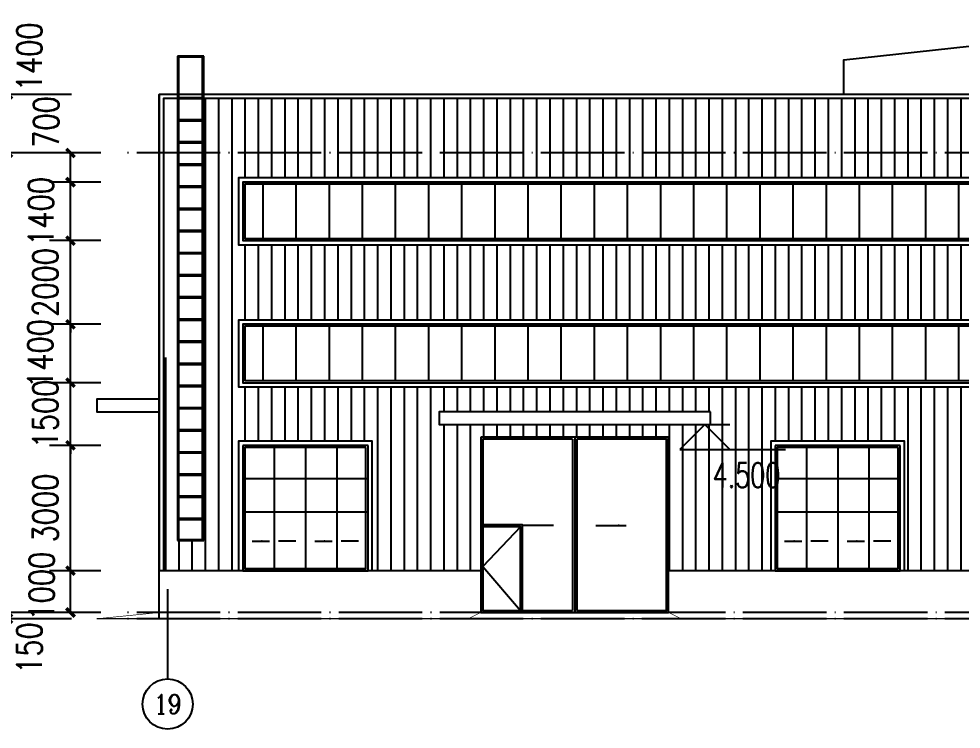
# Model space of a CAD drawing. Extents: x -21908402 to 2288787, y 79687 to 5079726.
# Drawn here: x 2107149 to 2129722, y 157713 to 174713 of the extents above; entities that cross this region are included whole.
import ezdxf
from ezdxf.enums import TextEntityAlignment as Align

# ---------------------------------------------------------------- set-up
doc = ezdxf.new("R2010")
doc.units = 0
doc.header["$LTSCALE"] = 1000
doc.linetypes.add('DOTE', pattern=[2.42, 2, -0.2, 0.02, -0.2])
doc.layers.get('0').update_dxf_attribs({"linetype": 'CONTINUOUS'})
doc.layers.get('DEFPOINTS').update_dxf_attribs({"linetype": 'CONTINUOUS'})
for name, color, linetype in [('AXIS', 3, 'CONTINUOUS'), ('AXIS_TEXT', 7, 'CONTINUOUS'), ('DIM_ELEV', 3, 'CONTINUOUS'), ('DIM_SYMB', 3, 'CONTINUOUS'), ('DOTE', 1, 'DOTE'), ('PUB_DIM', 3, 'CONTINUOUS'), ('PUB_TEXT', 7, 'CONTINUOUS'), ('WINDOW', 94, 'CONTINUOUS'), ('填充', 8, 'CONTINUOUS')]:
    doc.layers.add(name, color=color, linetype=linetype)
doc.styles.add('_TCH_AXIS', font='COMPLEX', dxfattribs={"bigfont": 'GBCBIG'})
doc.styles.add('_TCH_DIM', font='SIMPLEX', dxfattribs={"bigfont": 'GBCBIG'})
doc.styles.add('COMPLEX', font='COMPLEX')
doc.styles.add('DIM_FONT', font='simplex.shx', dxfattribs={"width": 0.8})
doc.dimstyles.new('DIMN200', dxfattribs={"dimscale": 2, "dimtxt": 300, "dimasz": 100, "dimexe": 250, "dimexo": 300, "dimgap": 150, "dimtad": 1, "dimdec": 0, "dimzin": 0, "dimtxsty": 'DIM_FONT', "dimblk": 'ARCHTICK', "dimcen": 0.09, "dimclrt": 7, "dimazin": 3, "dimtfac": 1, "dimtdec": 0, "dimtix": 1, "dimtmove": 0, "dimatfit": 3, "dimtolj": 1, "dimtzin": 0})

# ---------------------------------------------------------------- blocks, each defined once
blk = doc.blocks.new('HHGG')
at = {"layer": 'DIM_SYMB'}
for points in [[(2153849, 173678), (2153649, 173678), (2153649, 173704)], [(2154063, 173678), (2154263, 173678), (2154263, 173704)], [(2155349, 173678), (2155149, 173678), (2155149, 173704)], [(2155563, 173678), (2155763, 173678), (2155763, 173704)]]:
    blk.add_hatch(color=256, dxfattribs=at).paths.add_polyline_path(points)
for points in [[(2153434, 173678), (2153849, 173678)], [(2154478, 173678), (2154063, 173678)], [(2154934, 173678), (2155349, 173678)], [(2155978, 173678), (2155563, 173678)]]:
    blk.add_lwpolyline(points, dxfattribs=at)
at = {"layer": 'WINDOW'}
for p, q in [((2153206, 175969), (2156206, 175969)), ((2153206, 172969), (2153206, 175969)), ((2153956, 175969), (2153956, 172969)), ((2154706, 175969), (2154706, 172969)), ((2155456, 175969), (2155456, 172969)), ((2156206, 175969), (2156206, 172969)), ((2153206, 175169), (2156206, 175169)), ((2153206, 174369), (2156206, 174369)), ((2156206, 172969), (2153206, 172969))]:
    blk.add_line(p, q, dxfattribs=at)
blk.add_lwpolyline([(2153256, 175919), (2156156, 175919), (2156156, 173019), (2153256, 173019)], close=True, dxfattribs=at)
blk = doc.blocks.new('M4542')
at = {"layer": 'DIM_SYMB'}
for points in [[(2318366, 166331), (2318566, 166331), (2318566, 166357)], [(2320839, 166331), (2320639, 166331), (2320639, 166357)]]:
    blk.add_hatch(color=256, dxfattribs=at).paths.add_polyline_path(points)
blk.add_lwpolyline([(2318303, 166297), (2317403, 165349), (2318303, 164297)])
for points in [[(2319094, 166331), (2318366, 166331)], [(2320111, 166331), (2320839, 166331)]]:
    blk.add_lwpolyline(points, dxfattribs=at)
at = {"layer": 'WINDOW'}
for p, q in [((2321853, 168447), (2317353, 168447)), ((2317353, 168447), (2317353, 164247)), ((2319553, 168397), (2319553, 164297)), ((2319603, 168447), (2319603, 164247)), ((2319653, 168397), (2319653, 164297)), ((2321853, 164247), (2321853, 168447)), ((2317353, 164247), (2321853, 164247))]:
    blk.add_line(p, q, dxfattribs=at)
for points in [[(2319553, 168397), (2317403, 168397), (2317403, 164297), (2319553, 164297)], [(2319653, 164297), (2321803, 164297), (2321803, 168397), (2319653, 168397)]]:
    blk.add_lwpolyline(points, dxfattribs=at)
for points in [[(2317353, 164247), (2318353, 164247), (2318353, 166347), (2317353, 166347)], [(2317403, 164297), (2318303, 164297), (2318303, 166297), (2317403, 166297)]]:
    blk.add_lwpolyline(points, close=True, dxfattribs=at)
blk = doc.blocks.new('GT22')
for p, q in [((939605, 398207), (938975, 398207)), ((938975, 398207), (938975, 386607)), ((939605, 386607), (939605, 398207)), ((939575, 398177), (939005, 398177)), ((939005, 398177), (939005, 386607)), ((939575, 386607), (939575, 398177)), ((939005, 397217), (939575, 397217)), ((939005, 397187), (939575, 397187)), ((939005, 396687), (939575, 396687)), ((939005, 396657), (939575, 396657)), ((939005, 396157), (939575, 396157)), ((939005, 396127), (939575, 396127)), ((939005, 395627), (939575, 395627)), ((939005, 395597), (939575, 395597)), ((939005, 395097), (939575, 395097)), ((939005, 395067), (939575, 395067)), ((939005, 394567), (939575, 394567)), ((939005, 394537), (939575, 394537)), ((939005, 394037), (939575, 394037)), ((939005, 394007), (939575, 394007)), ((939005, 393507), (939575, 393507)), ((939005, 393477), (939575, 393477)), ((939005, 392977), (939575, 392977)), ((939005, 392947), (939575, 392947)), ((939005, 392447), (939575, 392447)), ((939005, 392417), (939575, 392417)), ((939005, 391917), (939575, 391917)), ((939005, 391887), (939575, 391887)), ((939005, 391387), (939575, 391387)), ((939005, 391357), (939575, 391357)), ((939005, 390857), (939575, 390857)), ((939005, 390827), (939575, 390827)), ((939005, 390327), (939575, 390327)), ((939005, 390297), (939575, 390297)), ((939005, 389797), (939575, 389797)), ((939005, 389767), (939575, 389767)), ((939005, 389267), (939575, 389267)), ((939005, 389237), (939575, 389237)), ((939005, 388737), (939575, 388737)), ((939005, 388707), (939575, 388707)), ((939005, 388207), (939575, 388207)), ((939005, 388177), (939575, 388177)), ((939005, 387677), (939575, 387677)), ((939005, 387647), (939575, 387647)), ((939005, 387147), (939575, 387147)), ((939005, 387117), (939575, 387117)), ((938975, 386607), (939605, 386607)), ((939005, 386637), (939575, 386637))]:
    blk.add_line(p, q)
blk = doc.blocks.new('_ARCHTICK')
at = {"color": 0, "linetype": 'BYBLOCK', "const_width": 0.4}
blk.add_lwpolyline([(-0.5, -0.5), (0.5, 0.5)], dxfattribs=at)
blk = doc.blocks.new('*D135')
at = {"layer": 'DEFPOINTS', "color": 0}
for p in [(2108387, 161504), (2109714, 161504), (2109714, 160504)]:
    blk.add_point(p, dxfattribs=at)
at = {"layer": 'PUB_DIM', "color": 0}
for p, q in [((2109114, 161504), (2107887, 161504)), ((2108387, 160504), (2108387, 161504)), ((2109114, 160504), (2107887, 160504))]:
    blk.add_line(p, q, dxfattribs=at)
at = {"layer": 'PUB_DIM', "color": 0, "xscale": 200, "yscale": 200, "zscale": 200}
for p, rotation in [((2108387, 161504), 90), ((2108387, 160504), 270)]:
    blk.add_blockref('_ARCHTICK', p, dxfattribs=dict(at, rotation=rotation))
at = {"layer": 'PUB_DIM', "color": 7, "insert": (2107697, 161134), "char_height": 600, "attachment_point": 5, "rotation": 90, "style": 'DIM_FONT'}
blk.add_mtext('\\A1;1000', dxfattribs=at)
blk = doc.blocks.new('*D136')
at = {"layer": 'DEFPOINTS', "color": 0}
for p in [(2108387, 164504), (2109714, 164504), (2109714, 161504)]:
    blk.add_point(p, dxfattribs=at)
at = {"layer": 'PUB_DIM', "color": 0}
for p, q in [((2109114, 164504), (2107887, 164504)), ((2108387, 161504), (2108387, 164504)), ((2109114, 161504), (2107887, 161504))]:
    blk.add_line(p, q, dxfattribs=at)
at = {"layer": 'PUB_DIM', "color": 0, "xscale": 200, "yscale": 200, "zscale": 200}
for p, rotation in [((2108387, 164504), 90), ((2108387, 161504), 270)]:
    blk.add_blockref('_ARCHTICK', p, dxfattribs=dict(at, rotation=rotation))
at = {"layer": 'PUB_DIM', "color": 7, "insert": (2107787, 163004), "char_height": 600, "attachment_point": 5, "rotation": 90, "style": 'DIM_FONT'}
blk.add_mtext('\\A1;3000', dxfattribs=at)
blk = doc.blocks.new('*D137')
at = {"layer": 'DEFPOINTS', "color": 0}
for p in [(2108387, 166004), (2109714, 166004), (2109714, 164504)]:
    blk.add_point(p, dxfattribs=at)
at = {"layer": 'PUB_DIM', "color": 0}
for p, q in [((2108387, 166004), (2108387, 166204)), ((2109114, 166004), (2107887, 166004)), ((2108387, 164504), (2108387, 166004)), ((2109114, 164504), (2107887, 164504)), ((2108387, 164504), (2108387, 164304))]:
    blk.add_line(p, q, dxfattribs=at)
at = {"layer": 'PUB_DIM', "color": 0, "xscale": 200, "yscale": 200, "zscale": 200}
for p, rotation in [((2108387, 166004), 270), ((2108387, 164504), 90)]:
    blk.add_blockref('_ARCHTICK', p, dxfattribs=dict(at, rotation=rotation))
at = {"layer": 'PUB_DIM', "color": 7, "insert": (2107787, 165254), "char_height": 600, "attachment_point": 5, "rotation": 90, "style": 'DIM_FONT'}
blk.add_mtext('\\A1;1500', dxfattribs=at)
blk = doc.blocks.new('*D138')
at = {"layer": 'DEFPOINTS', "color": 0}
for p in [(2108387, 167404), (2109714, 167404), (2109714, 166004)]:
    blk.add_point(p, dxfattribs=at)
at = {"layer": 'PUB_DIM', "color": 0}
for p, q in [((2109114, 167404), (2107887, 167404)), ((2108387, 166004), (2108387, 167404)), ((2109114, 166004), (2107887, 166004))]:
    blk.add_line(p, q, dxfattribs=at)
at = {"layer": 'PUB_DIM', "color": 0, "xscale": 200, "yscale": 200, "zscale": 200}
for p, rotation in [((2108387, 167404), 90), ((2108387, 166004), 270)]:
    blk.add_blockref('_ARCHTICK', p, dxfattribs=dict(at, rotation=rotation))
at = {"layer": 'PUB_DIM', "color": 7, "insert": (2107661, 166704), "char_height": 600, "attachment_point": 5, "rotation": 90, "style": 'DIM_FONT'}
blk.add_mtext('\\A1;1400', dxfattribs=at)
blk = doc.blocks.new('*D139')
at = {"layer": 'DEFPOINTS', "color": 0}
for p in [(2108387, 169404), (2109714, 169404), (2109714, 167404)]:
    blk.add_point(p, dxfattribs=at)
at = {"layer": 'PUB_DIM', "color": 0}
for p, q in [((2108387, 169404), (2108387, 169604)), ((2109114, 169404), (2107887, 169404)), ((2108387, 167404), (2108387, 169404)), ((2109114, 167404), (2107887, 167404)), ((2108387, 167404), (2108387, 167204))]:
    blk.add_line(p, q, dxfattribs=at)
at = {"layer": 'PUB_DIM', "color": 0, "xscale": 200, "yscale": 200, "zscale": 200}
for p, rotation in [((2108387, 169404), 270), ((2108387, 167404), 90)]:
    blk.add_blockref('_ARCHTICK', p, dxfattribs=dict(at, rotation=rotation))
at = {"layer": 'PUB_DIM', "color": 7, "insert": (2107787, 168404), "char_height": 600, "attachment_point": 5, "rotation": 90, "style": 'DIM_FONT'}
blk.add_mtext('\\A1;2000', dxfattribs=at)
blk = doc.blocks.new('*D140')
at = {"layer": 'DEFPOINTS', "color": 0}
for p in [(2108387, 170804), (2109714, 170804), (2109714, 169404)]:
    blk.add_point(p, dxfattribs=at)
at = {"layer": 'PUB_DIM', "color": 0}
for p, q in [((2109114, 170804), (2107887, 170804)), ((2108387, 169404), (2108387, 170804)), ((2109114, 169404), (2107887, 169404))]:
    blk.add_line(p, q, dxfattribs=at)
at = {"layer": 'PUB_DIM', "color": 0, "xscale": 200, "yscale": 200, "zscale": 200}
for p, rotation in [((2108387, 170804), 90), ((2108387, 169404), 270)]:
    blk.add_blockref('_ARCHTICK', p, dxfattribs=dict(at, rotation=rotation))
at = {"layer": 'PUB_DIM', "color": 7, "insert": (2107680, 170104), "char_height": 600, "attachment_point": 5, "rotation": 90, "style": 'DIM_FONT'}
blk.add_mtext('\\A1;1400', dxfattribs=at)
blk = doc.blocks.new('*D141')
at = {"layer": 'DEFPOINTS', "color": 0}
for p in [(2108387, 171504), (2109714, 171504), (2109714, 170804)]:
    blk.add_point(p, dxfattribs=at)
at = {"layer": 'PUB_DIM', "color": 0}
for p, q in [((2109114, 171504), (2107887, 171504)), ((2108387, 170804), (2108387, 171504)), ((2109114, 170804), (2107887, 170804))]:
    blk.add_line(p, q, dxfattribs=at)
at = {"layer": 'PUB_DIM', "color": 0, "xscale": 200, "yscale": 200, "zscale": 200}
for p, rotation in [((2108387, 171504), 90), ((2108387, 170804), 270)]:
    blk.add_blockref('_ARCHTICK', p, dxfattribs=dict(at, rotation=rotation))
at = {"layer": 'PUB_DIM', "color": 7, "insert": (2107804, 172244), "char_height": 600, "attachment_point": 5, "rotation": 90, "style": 'DIM_FONT'}
blk.add_mtext('\\A1;700', dxfattribs=at)
blk = doc.blocks.new('*D142')
at = {"layer": 'DEFPOINTS', "color": 0}
for p in [(2105867, 172904), (2109014, 172904), (2109014, 160354)]:
    blk.add_point(p, dxfattribs=at)
at = {"layer": 'PUB_DIM', "color": 0}
for p, q in [((2108414, 172904), (2105367, 172904)), ((2105867, 160354), (2105867, 172904)), ((2108414, 160354), (2105367, 160354))]:
    blk.add_line(p, q, dxfattribs=at)
at = {"layer": 'PUB_DIM', "color": 0, "xscale": 200, "yscale": 200, "zscale": 200}
for p, rotation in [((2105867, 172904), 90), ((2105867, 160354), 270)]:
    blk.add_blockref('_ARCHTICK', p, dxfattribs=dict(at, rotation=rotation))
at = {"layer": 'PUB_DIM', "color": 7, "insert": (2105267, 166629), "char_height": 600, "attachment_point": 5, "rotation": 90, "style": 'DIM_FONT'}
blk.add_mtext('\\A1;12550', dxfattribs=at)
blk = doc.blocks.new('*D143')
at = {"layer": 'DEFPOINTS', "color": 0}
for p in [(2106890, 160504), (2108696, 160504), (2108696, 160354)]:
    blk.add_point(p, dxfattribs=at)
at = {"layer": 'PUB_DIM', "color": 0}
for p, q in [((2108096, 160504), (2106390, 160504)), ((2106890, 160504), (2106890, 160704)), ((2106890, 160354), (2106890, 160504)), ((2108096, 160354), (2106390, 160354)), ((2106890, 160354), (2106890, 160154))]:
    blk.add_line(p, q, dxfattribs=at)
at = {"layer": 'PUB_DIM', "color": 0, "xscale": 200, "yscale": 200, "zscale": 200}
for p, rotation in [((2106890, 160504), 270), ((2106890, 160354), 90)]:
    blk.add_blockref('_ARCHTICK', p, dxfattribs=dict(at, rotation=rotation))
at = {"layer": 'PUB_DIM', "color": 7, "insert": (2107403, 159654), "char_height": 600, "attachment_point": 5, "rotation": 90, "style": 'DIM_FONT'}
blk.add_mtext('\\A1;150', dxfattribs=at)
blk = doc.blocks.new('*D144')
at = {"layer": 'DEFPOINTS', "color": 0}
for p in [(2106890, 171504), (2108696, 171504), (2108696, 160504)]:
    blk.add_point(p, dxfattribs=at)
at = {"layer": 'PUB_DIM', "color": 0}
for p, q in [((2108096, 171504), (2106390, 171504)), ((2106890, 160504), (2106890, 171504)), ((2108096, 160504), (2106390, 160504))]:
    blk.add_line(p, q, dxfattribs=at)
at = {"layer": 'PUB_DIM', "color": 0, "xscale": 200, "yscale": 200, "zscale": 200}
for p, rotation in [((2106890, 171504), 90), ((2106890, 160504), 270)]:
    blk.add_blockref('_ARCHTICK', p, dxfattribs=dict(at, rotation=rotation))
at = {"layer": 'PUB_DIM', "color": 7, "insert": (2106290, 166004), "char_height": 600, "attachment_point": 5, "rotation": 90, "style": 'DIM_FONT'}
blk.add_mtext('\\A1;11000', dxfattribs=at)
blk = doc.blocks.new('*D145')
at = {"layer": 'DEFPOINTS', "color": 0}
for p in [(2106890, 172904), (2108696, 172904), (2108696, 171504)]:
    blk.add_point(p, dxfattribs=at)
at = {"layer": 'PUB_DIM', "color": 0}
for p, q in [((2108096, 172904), (2106390, 172904)), ((2106890, 171504), (2106890, 172904)), ((2108096, 171504), (2106390, 171504))]:
    blk.add_line(p, q, dxfattribs=at)
at = {"layer": 'PUB_DIM', "color": 0, "xscale": 200, "yscale": 200, "zscale": 200}
for p, rotation in [((2106890, 172904), 90), ((2106890, 171504), 270)]:
    blk.add_blockref('_ARCHTICK', p, dxfattribs=dict(at, rotation=rotation))
at = {"layer": 'PUB_DIM', "color": 7, "insert": (2107403, 173804), "char_height": 600, "attachment_point": 5, "rotation": 90, "style": 'DIM_FONT'}
blk.add_mtext('\\A1;1400', dxfattribs=at)
blk = doc.blocks.new('_AXISO')
blk.add_circle((0, 0), 0.5)
at = {"layer": 'AXIS_TEXT', "style": 'COMPLEX', "width": 1.041667}
blk.add_attdef('A', text='', height=0.56, dxfattribs=at).set_placement((-0.25, -0.28), (0.25, -0.28), align=Align.FIT)

msp = doc.modelspace()

# ---------------------------------------------------------------- hatches: boundary and pattern name
at = {"layer": 'WINDOW'}
h = msp.add_hatch(dxfattribs=at)
h.set_pattern_fill('ANSI31', color=256, scale=500, angle=45, style=0)
h.set_pattern_definition([(90, (4345024.3, 18666.4), (793.75, 2e-13), [])])
h.paths.add_polyline_path([(2222864.3, 170754.1), (2112564.3, 170754.1), (2112564.3, 169454.1), (2222864.3, 169454.1)])
h = msp.add_hatch(dxfattribs=at)
h.set_pattern_fill('ANSI31', color=256, scale=500, angle=45, style=0)
h.set_pattern_definition([(90, (4345024.3, 15266.4), (793.75, 2e-13), [])])
h.paths.add_polyline_path([(2222864.3, 167354.1), (2112564.3, 167354.1), (2112564.3, 166054.1), (2222864.3, 166054.1)])
at = {"layer": '填充'}
h = msp.add_hatch(dxfattribs=at)
h.set_pattern_fill('ANSI31', color=256, scale=200, angle=45, style=0)
h.set_pattern_definition([(90, (-9595.74, 0), (-317.5, 3e-14), [])])
h.paths.add_polyline_path([(2223014.3, 170904.1), (2223014.3, 170254.4), (2223851.6, 170254.4), (2223851.6, 172804.1), (2184600.3, 172804.1), (2184600.3, 172015.8, -1), (2184600.3, 171955.8, -1), (2184600.3, 172015.8), (2184600.3, 172804.1), (2111577, 172804.1), (2111577, 170254.4), (2112414.3, 170254.4), (2112414.3, 170904.1)])
h.paths.add_polyline_path([(2223014.3, 167504.1), (2223014.3, 166607.4), (2223851.6, 166607.4), (2223851.6, 170254.4), (2223014.3, 170254.4), (2223014.3, 169304.1), (2112414.3, 169304.1), (2112414.3, 170254.4), (2111577, 170254.4), (2111577, 166607.4), (2112414.3, 166607.4), (2112414.3, 167504.1)])
h.paths.add_polyline_path([(2181864.3, 164604.1), (2185064.3, 164604.1), (2185064.3, 161504.1), (2188164.3, 161504.1), (2188164.3, 164604.1), (2191364.3, 164604.1), (2191364.3, 161504.1), (2193814.5, 161504.1), (2193814.5, 164704.1), (2198314.5, 164704.1), (2198314.5, 161504.1), (2200764.3, 161504.1), (2200764.3, 164604.1), (2203964.3, 164604.1), (2203964.3, 161504.1), (2207064.3, 161504.1), (2207064.3, 164604.1), (2210264.3, 164604.1), (2210264.3, 161504.1), (2212714.5, 161504.1), (2212714.5, 164704.1), (2217214.5, 164704.1), (2217214.5, 161504.1), (2219814.3, 161504.1), (2219814.3, 164604.1), (2223014.3, 164604.1), (2223014.3, 161504.1), (2224814.3, 161504.1), (2224814.3, 166607.4), (2224481.6, 166607.4), (2224481.6, 162224.1), (2223851.6, 162224.1), (2223851.6, 166607.4), (2223014.3, 166607.4), (2223014.3, 165904.1), (2112414.3, 165904.1), (2112414.3, 166607.4), (2111577, 166607.4), (2111577, 162224.1), (2110947, 162224.1), (2110947, 166607.4), (2110614.3, 166607.4), (2110614.3, 161504.1), (2112414.3, 161504.1), (2112414.3, 164604.1), (2115614.3, 164604.1), (2115614.3, 161504.1), (2118214.5, 161504.1), (2118214.5, 164704.1), (2122714.5, 164704.1), (2122714.5, 161504.1), (2125164.3, 161504.1), (2125164.3, 164604.1), (2128364.3, 164604.1), (2128364.3, 161504.1), (2131464.3, 161504.1), (2131464.3, 164604.1), (2134664.3, 164604.1), (2134664.3, 161504.1), (2137114.5, 161504.1), (2137114.5, 164704.1), (2141614.5, 164704.1), (2141614.5, 161504.1), (2144064.3, 161504.1), (2144064.3, 164604.1), (2147264.3, 164604.1), (2147264.3, 161504.1), (2150364.3, 161504.1), (2150364.3, 164604.1), (2153564.3, 164604.1), (2153564.3, 161504.1), (2156014.5, 161504.1), (2156014.5, 164704.1), (2160514.5, 164704.1), (2160514.5, 161504.1), (2162964.3, 161504.1), (2162964.3, 164604.1), (2166164.3, 164604.1), (2166164.3, 161504.1), (2169264.3, 161504.1), (2169264.3, 164604.1), (2172464.3, 164604.1), (2172464.3, 161504.1), (2174914.5, 161504.1), (2174914.5, 164704.1), (2179414.5, 164704.1), (2179414.5, 161504.1), (2181864.3, 161504.1)])
h.paths.add_polyline_path([(2180414.5, 165004.1), (2173914.5, 165004.1), (2173914.5, 165304.1), (2180414.5, 165304.1)], flags=16)
h.paths.add_polyline_path([(2192814.5, 165004.1), (2192814.5, 165304.1), (2199314.5, 165304.1), (2199314.5, 165004.1)], flags=16)
h.paths.add_polyline_path([(2161514.5, 165004.1), (2155014.5, 165004.1), (2155014.5, 165304.1), (2161514.5, 165304.1)], flags=16)
h.paths.add_polyline_path([(2211714.5, 165004.1), (2211714.5, 165304.1), (2218214.5, 165304.1), (2218214.5, 165004.1)], flags=16)
h.paths.add_polyline_path([(2142614.5, 165004.1), (2136114.5, 165004.1), (2136114.5, 165304.1), (2142614.5, 165304.1)], flags=16)
h.paths.add_polyline_path([(2123714.5, 165004.1), (2117214.5, 165004.1), (2117214.5, 165304.1), (2123714.5, 165304.1)], flags=16)

# ---------------------------------------------------------------- linework, layer by layer
for p, q in [((2224914.3, 172904.1), (2110514.3, 172904.1)), ((2110514.3, 160354.1), (2110514.3, 172904.1)), ((2118214.5, 161504.1), (2110514.3, 161504.1)), ((2137114.5, 161504.1), (2122714.5, 161504.1))]:
    msp.add_line(p, q)
for points in [[(2126914.3, 172904.1), (2126914.3, 173731.4), (2129914.3, 174061.6), (2132614.5, 173660.8), (2132914.3, 173616.3), (2132914.3, 172904.1)], [(2224914.3, 161504.1), (2224914.3, 172904.1), (2110514.3, 172904.1), (2110514.3, 161504.1)], [(2224814.3, 161504.1), (2224814.3, 172804.1), (2110614.3, 172804.1), (2110614.3, 161504.1)]]:
    msp.add_lwpolyline(points)
at = {"const_width": 30}
msp.add_lwpolyline([(2224914.3, 172904.1), (2110514.3, 172904.1), (2110514.3, 160354.1), (2224914.3, 160354.1)], close=True, dxfattribs=at)
at = {"color": 5}
for points in [[(2223014.3, 170904.1), (2112414.3, 170904.1), (2112414.3, 169304.1), (2223014.3, 169304.1)], [(2223014.3, 167504.1), (2112414.3, 167504.1), (2112414.3, 165904.1), (2223014.3, 165904.1)]]:
    msp.add_lwpolyline(points, close=True, dxfattribs=at)
for points in [[(2110514.3, 165610.2), (2109014.3, 165610.2), (2109014.3, 165310.2), (2110514.3, 165310.2)], [(2123714.5, 165304.1), (2117214.5, 165304.1), (2117214.5, 165004.1), (2123714.5, 165004.1)]]:
    msp.add_lwpolyline(points, close=True)
for points in [[(2115614.3, 161504.1), (2115614.3, 164604.1), (2112414.3, 164604.1), (2112414.3, 161504.1)], [(2128364.3, 161504.1), (2128364.3, 164604.1), (2125164.3, 164604.1), (2125164.3, 161504.1)]]:
    msp.add_lwpolyline(points, dxfattribs=at)
for points, const_width in [([(2109014.3, 160354.1), (2110514.3, 160504.1)], 15), ([(2123014.5, 160354.1), (2122714.5, 160504.1), (2118214.5, 160504.1), (2117914.5, 160354.1)], 15), ([(2226349.7, 160354.1), (2109014.3, 160354.1)], 30)]:
    msp.add_lwpolyline(points, dxfattribs=dict(const_width=const_width))
at = {"layer": 'AXIS'}
msp.add_line((2110714.3, 161064.4), (2110714.3, 158912.6), dxfattribs=at)
at = {"layer": 'DIM_ELEV'}
for p, q in [((2122184.1, 165004.1), (2124184.1, 165004.1)), ((2123584.1, 165004.1), (2122984.1, 164404.1)), ((2123584.1, 165004.1), (2124184.1, 164404.1)), ((2122984.1, 164404.1), (2125511, 164404.1))]:
    msp.add_line(p, q, dxfattribs=at)
at = {"layer": 'DOTE'}
for p, q in [((2225714.3, 171504.1), (2109714.3, 171504.1)), ((2225714.3, 160504.1), (2109714.3, 160504.1)), ((2225714.3, 160354.1), (2109714.3, 160354.1))]:
    msp.add_line(p, q, dxfattribs=at)
at = {"layer": 'WINDOW'}
for points in [[(2222914.3, 170804.1), (2112514.3, 170804.1), (2112514.3, 169404.1), (2222914.3, 169404.1)], [(2222864.3, 170754.1), (2112564.3, 170754.1), (2112564.3, 169454.1), (2222864.3, 169454.1)], [(2222914.3, 167404.1), (2112514.3, 167404.1), (2112514.3, 166004.1), (2222914.3, 166004.1)], [(2222864.3, 167354.1), (2112564.3, 167354.1), (2112564.3, 166054.1), (2222864.3, 166054.1)]]:
    msp.add_lwpolyline(points, close=True, dxfattribs=at)

# ---------------------------------------------------------------- block references
at = {"extrusion": (0, 0, -1), "xscale": -1, "zscale": -1}
msp.add_blockref('GT22', (-1171972.3, -224383.3), dxfattribs=at)
msp.add_blockref('M4542', (-199138.2, -3742.7))
at = {"xscale": -1}
for p in [(4268720.5, -11465.2), (4281470.5, -11465.2)]:
    msp.add_blockref('HHGG', p, dxfattribs=at)
at = {"layer": 'AXIS'}
ref = msp.add_blockref('_AXISO', (2110714.3, 158312.6), dxfattribs=dict(at, xscale=1200, yscale=1200, zscale=1200))
ref.add_attrib('A', '19', dxfattribs={"layer": 'AXIS_TEXT', "height": 463.84, "style": '_TCH_AXIS'}).set_placement((2110394, 158080.6), (2111034.6, 158080.6), align=Align.FIT)

# ---------------------------------------------------------------- texts
at = {"layer": 'PUB_TEXT', "style": '_TCH_DIM', "width": 0.705882}
msp.add_text('4.500', height=595, dxfattribs=at).set_placement((2123771, 163494.1))

# ---------------------------------------------------------------- dimensions: what is measured, and where the dimension line sits
at = {"layer": 'PUB_DIM'}
for base, p1, p2, picture, middle in [((2106890.5, 172904.1), (2108696.2, 171504.1), (2108696.2, 172904.1), '*D145', (2107403.1, 173804.1)), ((2108386.7, 171504.1), (2109714.3, 170804.1), (2109714.3, 171504.1), '*D141', (2107803.6, 172244.1)), ((2108386.7, 170804.1), (2109714.3, 169404.1), (2109714.3, 170804.1), '*D140', (2107680.5, 170104.1)), ((2108386.7, 167404.1), (2109714.3, 166004.1), (2109714.3, 167404.1), '*D138', (2107660.7, 166704.1)), ((2108386.7, 161504.1), (2109714.3, 160504.1), (2109714.3, 161504.1), '*D135', (2107696.7, 161133.8)), ((2106890.5, 160504.1), (2108696.2, 160354.1), (2108696.2, 160504.1), '*D143', (2107403.1, 159654.1))]:
    dim = msp.add_linear_dim(base=base, p1=p1, p2=p2, angle=90, dimstyle='DIMN200', dxfattribs=at)
    dim.commit()
    dim.dimension.update_dxf_attribs({"geometry": picture, "text_midpoint": middle, "dimtype": 129})
for p1, p2, distance, picture, middle in [((2109014.3, 160354.1), (2109014.3, 172904.1), 3147.6, '*D142', (2105266.6, 166629.1)), ((2108696.2, 160504.1), (2108696.2, 171504.1), 1805.7, '*D144', (2106290.5, 166004.1)), ((2109714.3, 167404.1), (2109714.3, 169404.1), 1327.6, '*D139', (2107786.7, 168404.1)), ((2109714.3, 164504.1), (2109714.3, 166004.1), 1327.6, '*D137', (2107786.7, 165254.1)), ((2109714.3, 161504.1), (2109714.3, 164504.1), 1327.6, '*D136', (2107786.7, 163004.1))]:
    dim = msp.add_aligned_dim(p1=p1, p2=p2, distance=distance, dimstyle='DIMN200', dxfattribs=at)
    dim.commit()
    dim.dimension.update_dxf_attribs({"geometry": picture, "text_midpoint": middle})

doc.saveas('drawing.dxf')
